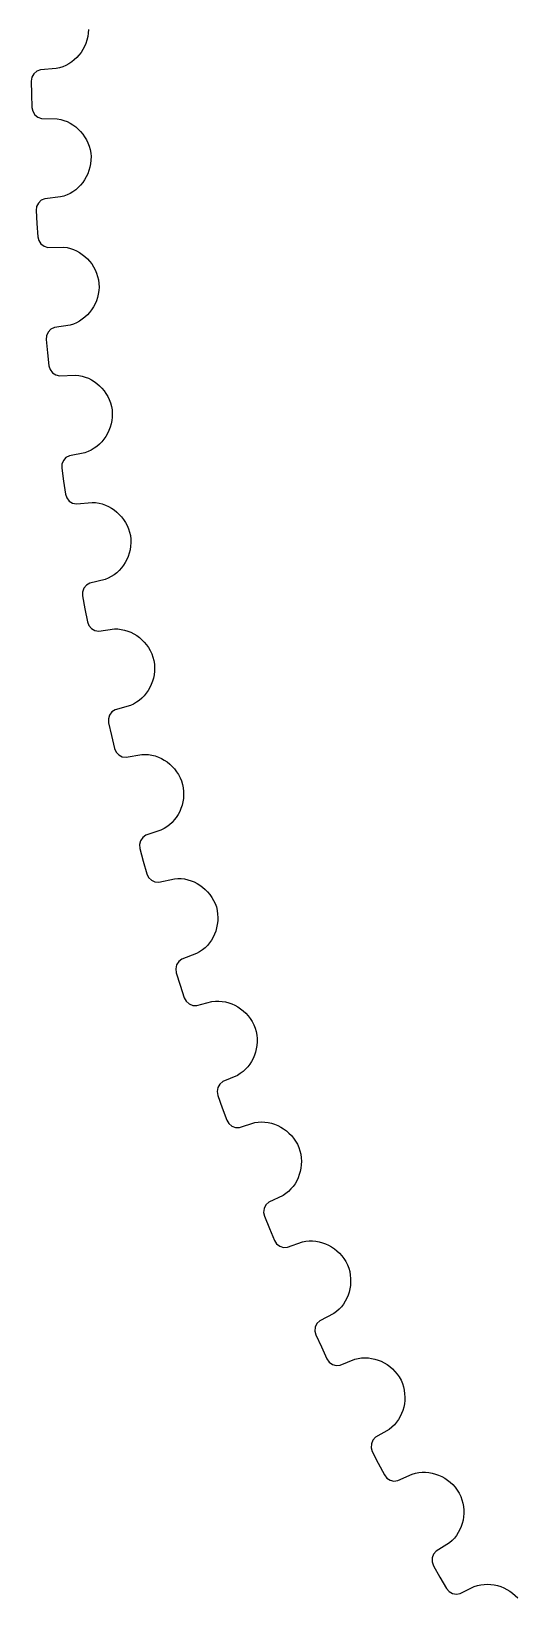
# Model space of a CAD drawing. Header units: metres. Extents: x -120 to 120, y -120 to 120.
# Drawn here: x -120.4 to -101.7, y -60.2 to -0.1 of the extents above; entities that cross this region are included whole.
import ezdxf

# ---------------------------------------------------------------- set-up
doc = ezdxf.new("R2010")
doc.units = ezdxf.units.M

msp = doc.modelspace()

# ---------------------------------------------------------------- linework, layer by layer
for p, q in [((-118.171, 0.00018), (-118.181, -0.13823)), ((-118.276, -0.5312), (-118.328, -0.65292)), ((-118.234, -0.40449), (-118.276, -0.5312)), ((-118.202, -0.27331), (-118.234, -0.40449)), ((-118.181, -0.13823), (-118.202, -0.27331)), ((-118.717, -1.16693), (-118.817, -1.24694)), ((-118.623, -1.07857), (-118.717, -1.16693)), ((-118.537, -0.98245), (-118.623, -1.07857)), ((-118.459, -0.87909), (-118.537, -0.98245)), ((-118.389, -0.76906), (-118.459, -0.87909)), ((-118.328, -0.65292), (-118.389, -0.76906)), ((-120.269, -1.69923), (-120.343, -1.83327)), ((-120.156, -1.59933), (-120.269, -1.69923)), ((-120.014, -1.54463), (-120.156, -1.59933)), ((-119.409, -1.50264), (-120.014, -1.54463)), ((-119.28, -1.4726), (-119.409, -1.50264)), ((-119.156, -1.43146), (-119.28, -1.4726)), ((-119.037, -1.37976), (-119.156, -1.43146)), ((-118.924, -1.31808), (-119.037, -1.37976)), ((-118.817, -1.24694), (-118.924, -1.31808)), ((-120.343, -1.83327), (-120.368, -1.98203)), ((-120.368, -1.98203), (-120.361, -2.48801)), ((-120.361, -2.48801), (-120.347, -2.99388)), ((-120.347, -2.99388), (-120.316, -3.14148)), ((-120.316, -3.14148), (-120.236, -3.27234)), ((-120.236, -3.27234), (-120.12, -3.3675)), ((-120.12, -3.3675), (-119.976, -3.41628)), ((-119.976, -3.41628), (-119.369, -3.43321)), ((-119.369, -3.43321), (-119.239, -3.45797)), ((-119.239, -3.45797), (-119.114, -3.49401)), ((-119.114, -3.49401), (-118.993, -3.5408)), ((-118.993, -3.5408), (-118.877, -3.5978)), ((-118.877, -3.5978), (-118.767, -3.66447)), ((-118.767, -3.66447), (-118.664, -3.74027)), ((-118.664, -3.74027), (-118.566, -3.82469)), ((-118.566, -3.82469), (-118.476, -3.91716)), ((-118.476, -3.91716), (-118.394, -4.01718)), ((-118.394, -4.01718), (-118.32, -4.12418)), ((-118.32, -4.12418), (-118.254, -4.23767)), ((-118.254, -4.23767), (-118.197, -4.35707)), ((-118.197, -4.35707), (-118.15, -4.48185)), ((-118.15, -4.48185), (-118.113, -4.61151)), ((-118.113, -4.61151), (-118.086, -4.74549)), ((-118.086, -4.74549), (-118.07, -4.88325)), ((-118.116, -5.29017), (-118.153, -5.41851)), ((-118.09, -5.15779), (-118.116, -5.29017)), ((-118.075, -5.02195), (-118.09, -5.15779)), ((-118.07, -4.88325), (-118.075, -5.02195)), ((-118.477, -5.97974), (-118.567, -6.07189)), ((-118.395, -5.88014), (-118.477, -5.97974)), ((-118.321, -5.77365), (-118.395, -5.88014)), ((-118.256, -5.66082), (-118.321, -5.77365)), ((-118.2, -5.54226), (-118.256, -5.66082)), ((-118.153, -5.41851), (-118.2, -5.54226)), ((-119.988, -6.56342), (-120.096, -6.66789)), ((-119.848, -6.50289), (-119.988, -6.56342)), ((-119.245, -6.43593), (-119.848, -6.50289)), ((-119.117, -6.40059), (-119.245, -6.43593)), ((-118.995, -6.35436), (-119.117, -6.40059)), ((-118.879, -6.29779), (-118.995, -6.35436)), ((-118.768, -6.23149), (-118.879, -6.29779)), ((-118.664, -6.15599), (-118.768, -6.23149)), ((-118.567, -6.07189), (-118.664, -6.15599)), ((-120.165, -6.80488), (-120.184, -6.95456)), ((-120.184, -6.95456), (-120.155, -7.45978)), ((-120.096, -6.66789), (-120.165, -6.80488)), ((-120.155, -7.45978), (-120.121, -7.96468)), ((-120.121, -7.96468), (-120.083, -8.11085)), ((-120.083, -8.11085), (-119.999, -8.23831)), ((-119.999, -8.23831), (-119.878, -8.32857)), ((-119.878, -8.32857), (-119.732, -8.37134)), ((-119.732, -8.37134), (-119.125, -8.36319)), ((-119.125, -8.36319), (-118.994, -8.38257)), ((-118.994, -8.38257), (-118.868, -8.41339)), ((-118.868, -8.41339), (-118.745, -8.45515)), ((-118.745, -8.45515), (-118.627, -8.50733)), ((-118.627, -8.50733), (-118.514, -8.5694)), ((-118.514, -8.5694), (-118.408, -8.64085)), ((-118.408, -8.64085), (-118.307, -8.72118)), ((-118.307, -8.72118), (-118.213, -8.80985)), ((-118.213, -8.80985), (-118.127, -8.90638)), ((-118.127, -8.90638), (-118.048, -9.01022)), ((-118.048, -9.01022), (-117.978, -9.1209)), ((-117.978, -9.1209), (-117.916, -9.23784)), ((-117.916, -9.23784), (-117.864, -9.36057)), ((-117.864, -9.36057), (-117.821, -9.48858)), ((-117.821, -9.48858), (-117.789, -9.62134)), ((-117.789, -9.62134), (-117.768, -9.75833)), ((-117.797, -10.1668), (-117.828, -10.2966)), ((-117.776, -10.0335), (-117.797, -10.1668)), ((-117.766, -9.89709), (-117.776, -10.0335)), ((-117.768, -9.75833), (-117.766, -9.89709)), ((-118.051, -10.7678), (-118.129, -10.8707)), ((-117.981, -10.6583), (-118.051, -10.7678)), ((-117.921, -10.5429), (-117.981, -10.6583)), ((-117.87, -10.4221), (-117.921, -10.5429)), ((-117.828, -10.2966), (-117.87, -10.4221)), ((-118.877, -11.3582), (-119.477, -11.45)), ((-118.751, -11.3176), (-118.877, -11.3582)), ((-118.631, -11.2664), (-118.751, -11.3176)), ((-118.517, -11.2051), (-118.631, -11.2664)), ((-118.409, -11.1343), (-118.517, -11.2051)), ((-118.308, -11.0545), (-118.409, -11.1343)), ((-118.215, -10.9665), (-118.308, -11.0545)), ((-118.129, -10.8707), (-118.215, -10.9665)), ((-119.781, -11.7649), (-119.794, -11.9152)), ((-119.794, -11.9152), (-119.744, -12.4188)), ((-119.718, -11.6252), (-119.781, -11.7649)), ((-119.614, -11.5163), (-119.718, -11.6252)), ((-119.477, -11.45), (-119.614, -11.5163)), ((-119.744, -12.4188), (-119.689, -12.9219)), ((-119.689, -12.9219), (-119.646, -13.0664)), ((-119.646, -13.0664), (-119.556, -13.1902)), ((-119.556, -13.1902), (-119.431, -13.2754)), ((-119.431, -13.2754), (-119.284, -13.3121)), ((-119.284, -13.3121), (-118.678, -13.2789)), ((-118.678, -13.2789), (-118.546, -13.2929)), ((-118.546, -13.2929), (-118.418, -13.3184)), ((-118.418, -13.3184), (-118.294, -13.3551)), ((-118.294, -13.3551), (-118.174, -13.4023)), ((-118.174, -13.4023), (-118.059, -13.4597)), ((-118.059, -13.4597), (-117.949, -13.5267)), ((-117.949, -13.5267), (-117.846, -13.6028)), ((-117.846, -13.6028), (-117.748, -13.6875)), ((-117.748, -13.6875), (-117.658, -13.7804)), ((-117.658, -13.7804), (-117.575, -13.8809)), ((-117.575, -13.8809), (-117.5, -13.9885)), ((-117.5, -13.9885), (-117.434, -14.1028)), ((-117.434, -14.1028), (-117.376, -14.2233)), ((-117.376, -14.2233), (-117.329, -14.3494)), ((-117.329, -14.3494), (-117.291, -14.4808)), ((-117.276, -15.0261), (-117.302, -15.157)), ((-117.291, -14.4808), (-117.264, -14.6167)), ((-117.261, -14.892), (-117.276, -15.0261)), ((-117.264, -14.6167), (-117.257, -14.7553)), ((-117.257, -14.7553), (-117.261, -14.892)), ((-117.505, -15.637), (-117.579, -15.7431)), ((-117.44, -15.5248), (-117.505, -15.637)), ((-117.385, -15.407), (-117.44, -15.5248)), ((-117.338, -15.2842), (-117.385, -15.407)), ((-117.302, -15.157), (-117.338, -15.2842)), ((-118.182, -16.2154), (-118.306, -16.2611)), ((-118.064, -16.1592), (-118.182, -16.2154)), ((-117.953, -16.0932), (-118.064, -16.1592)), ((-117.848, -16.018), (-117.953, -16.0932)), ((-117.75, -15.9342), (-117.848, -16.018)), ((-117.66, -15.8423), (-117.75, -15.9342)), ((-117.579, -15.7431), (-117.66, -15.8423)), ((-119.192, -16.7047), (-119.199, -16.8555)), ((-119.135, -16.5626), (-119.192, -16.7047)), ((-119.036, -16.4495), (-119.135, -16.5626)), ((-118.902, -16.3776), (-119.036, -16.4495)), ((-118.306, -16.2611), (-118.902, -16.3776)), ((-119.199, -16.8555), (-119.128, -17.3566)), ((-119.128, -17.3566), (-119.053, -17.857)), ((-119.053, -17.857), (-119.004, -17.9996)), ((-119.004, -17.9996), (-118.908, -18.1196)), ((-118.908, -18.1196), (-118.781, -18.1996)), ((-118.781, -18.1996), (-118.632, -18.2301)), ((-118.632, -18.2301), (-118.028, -18.1719)), ((-118.028, -18.1719), (-117.896, -18.1804)), ((-117.896, -18.1804), (-117.767, -18.2007)), ((-117.767, -18.2007), (-117.641, -18.2321)), ((-117.641, -18.2321), (-117.519, -18.2744)), ((-117.519, -18.2744), (-117.402, -18.327)), ((-117.402, -18.327), (-117.29, -18.3894)), ((-117.29, -18.3894), (-117.183, -18.4611)), ((-117.183, -18.4611), (-117.082, -18.5417)), ((-117.082, -18.5417), (-116.988, -18.6308)), ((-116.988, -18.6308), (-116.901, -18.7278)), ((-116.901, -18.7278), (-116.822, -18.8323)), ((-116.822, -18.8323), (-116.751, -18.9437)), ((-116.751, -18.9437), (-116.688, -19.0617)), ((-116.688, -19.0617), (-116.635, -19.1858)), ((-116.635, -19.1858), (-116.592, -19.3154)), ((-116.592, -19.3154), (-116.56, -19.4502)), ((-116.56, -19.4502), (-116.547, -19.5883)), ((-116.545, -19.7251), (-116.555, -19.8597)), ((-116.547, -19.5883), (-116.545, -19.7251)), ((-116.698, -20.3648), (-116.758, -20.4796)), ((-116.648, -20.2447), (-116.698, -20.3648)), ((-116.607, -20.1201), (-116.648, -20.2447)), ((-116.576, -19.9916), (-116.607, -20.1201)), ((-116.555, -19.8597), (-116.576, -19.9916)), ((-117.295, -21.0244), (-117.411, -21.0854)), ((-117.187, -20.9538), (-117.295, -21.0244)), ((-117.085, -20.8744), (-117.187, -20.9538)), ((-116.991, -20.7866), (-117.085, -20.8744)), ((-116.905, -20.6911), (-116.991, -20.7866)), ((-116.828, -20.5886), (-116.905, -20.6911)), ((-116.758, -20.4796), (-116.828, -20.5886)), ((-118.349, -21.4717), (-118.4, -21.6161)), ((-118.4, -21.6161), (-118.4, -21.767)), ((-118.254, -21.3546), (-118.349, -21.4717)), ((-118.123, -21.2772), (-118.254, -21.3546)), ((-117.533, -21.1362), (-118.123, -21.2772)), ((-117.411, -21.0854), (-117.533, -21.1362)), ((-118.4, -21.767), (-118.309, -22.2648)), ((-118.309, -22.2648), (-118.213, -22.7616)), ((-118.213, -22.7616), (-118.158, -22.902)), ((-118.158, -22.902), (-118.058, -23.018)), ((-118.058, -23.018), (-117.927, -23.0926)), ((-117.927, -23.0926), (-117.777, -23.117)), ((-117.777, -23.117), (-117.176, -23.0339)), ((-117.176, -23.0339), (-117.044, -23.0369)), ((-117.044, -23.0369), (-116.914, -23.0518)), ((-116.914, -23.0518), (-116.787, -23.0781)), ((-116.787, -23.0781), (-116.664, -23.1153)), ((-116.664, -23.1153), (-116.544, -23.1629)), ((-116.544, -23.1629), (-116.43, -23.2206)), ((-116.43, -23.2206), (-116.32, -23.2879)), ((-116.32, -23.2879), (-116.216, -23.3643)), ((-116.216, -23.3643), (-116.118, -23.4494)), ((-116.118, -23.4494), (-116.027, -23.5427)), ((-116.027, -23.5427), (-115.944, -23.6438)), ((-115.944, -23.6438), (-115.868, -23.7523)), ((-115.868, -23.7523), (-115.801, -23.8676)), ((-115.801, -23.8676), (-115.743, -23.9894)), ((-115.743, -23.9894), (-115.695, -24.1171)), ((-115.695, -24.1171), (-115.656, -24.2504)), ((-115.656, -24.2504), (-115.638, -24.3879)), ((-115.635, -24.6594), (-115.65, -24.792)), ((-115.638, -24.3879), (-115.631, -24.5244)), ((-115.631, -24.5244), (-115.635, -24.6594)), ((-115.757, -25.1699), (-115.812, -25.2871)), ((-115.711, -25.0479), (-115.757, -25.1699)), ((-115.675, -24.9217), (-115.711, -25.0479)), ((-115.65, -24.792), (-115.675, -24.9217)), ((-116.326, -25.8537), (-116.439, -25.9194)), ((-116.221, -25.7787), (-116.326, -25.8537)), ((-116.123, -25.6951), (-116.221, -25.7787)), ((-116.032, -25.6035), (-116.123, -25.6951)), ((-115.95, -25.5045), (-116.032, -25.6035)), ((-115.877, -25.3989), (-115.95, -25.5045)), ((-115.812, -25.2871), (-115.877, -25.3989)), ((-117.361, -26.3441), (-117.406, -26.4905)), ((-117.271, -26.2232), (-117.361, -26.3441)), ((-117.143, -26.1405), (-117.271, -26.2232)), ((-116.559, -25.9752), (-117.143, -26.1405)), ((-116.439, -25.9194), (-116.559, -25.9752)), ((-117.406, -26.4905), (-117.4, -26.6413)), ((-117.4, -26.6413), (-117.288, -27.1349)), ((-117.288, -27.1349), (-117.172, -27.6273)), ((-117.172, -27.6273), (-117.111, -27.7653)), ((-117.111, -27.7653), (-117.006, -27.8771)), ((-117.006, -27.8771), (-116.872, -27.9463)), ((-116.872, -27.9463), (-116.721, -27.9644)), ((-116.721, -27.9644), (-116.124, -27.8565)), ((-116.124, -27.8565), (-115.992, -27.8541)), ((-115.992, -27.8541), (-115.862, -27.8636)), ((-115.862, -27.8636), (-115.734, -27.8846)), ((-115.734, -27.8846), (-115.609, -27.9167)), ((-115.609, -27.9167), (-115.488, -27.9594)), ((-115.488, -27.9594), (-115.37, -28.0123)), ((-115.37, -28.0123), (-115.258, -28.0749)), ((-115.258, -28.0749), (-115.151, -28.147)), ((-115.151, -28.147), (-115.05, -28.228)), ((-115.05, -28.228), (-114.955, -28.3174)), ((-114.955, -28.3174), (-114.868, -28.415)), ((-114.868, -28.415), (-114.788, -28.5202)), ((-114.788, -28.5202), (-114.716, -28.6327)), ((-114.716, -28.6327), (-114.653, -28.7519)), ((-114.653, -28.7519), (-114.599, -28.8776)), ((-114.599, -28.8776), (-114.555, -29.0092)), ((-114.555, -29.0092), (-114.531, -29.1458)), ((-114.531, -29.1458), (-114.518, -29.2819)), ((-114.517, -29.4169), (-114.527, -29.55)), ((-114.518, -29.2819), (-114.517, -29.4169)), ((-114.668, -30.0515), (-114.728, -30.1658)), ((-114.618, -29.9321), (-114.668, -30.0515)), ((-114.577, -29.8083), (-114.618, -29.9321)), ((-114.547, -29.6807), (-114.577, -29.8083)), ((-114.527, -29.55), (-114.547, -29.6807)), ((-115.159, -30.6388), (-115.269, -30.7091)), ((-115.056, -30.5595), (-115.159, -30.6388)), ((-114.962, -30.4719), (-115.056, -30.5595)), ((-114.875, -30.3766), (-114.962, -30.4719)), ((-114.797, -30.2744), (-114.875, -30.3766)), ((-114.728, -30.1658), (-114.797, -30.2744)), ((-116.172, -31.1715), (-116.211, -31.3197)), ((-116.087, -31.047), (-116.172, -31.1715)), ((-115.963, -30.9591), (-116.087, -31.047)), ((-115.386, -30.7698), (-115.963, -30.9591)), ((-115.269, -30.7091), (-115.386, -30.7698)), ((-116.211, -31.3197), (-116.199, -31.4701)), ((-116.199, -31.4701), (-116.067, -31.9586)), ((-116.067, -31.9586), (-115.93, -32.4458)), ((-115.93, -32.4458), (-115.863, -32.5812)), ((-115.863, -32.5812), (-115.754, -32.6885)), ((-115.754, -32.6885), (-115.618, -32.7521)), ((-115.618, -32.7521), (-115.466, -32.764)), ((-115.466, -32.764), (-114.873, -32.6315)), ((-114.873, -32.6315), (-114.742, -32.6236)), ((-114.742, -32.6236), (-114.611, -32.6278)), ((-114.611, -32.6278), (-114.482, -32.6435)), ((-114.482, -32.6435), (-114.356, -32.6703)), ((-114.356, -32.6703), (-114.233, -32.708)), ((-114.233, -32.708), (-114.114, -32.756)), ((-114.114, -32.756), (-113.999, -32.814)), ((-113.999, -32.814), (-113.89, -32.8815)), ((-113.89, -32.8815), (-113.785, -32.9583)), ((-113.785, -32.9583), (-113.687, -33.0438)), ((-113.687, -33.0438), (-113.595, -33.1376)), ((-113.595, -33.1376), (-113.511, -33.2395)), ((-113.511, -33.2395), (-113.434, -33.3488)), ((-113.434, -33.3488), (-113.367, -33.4654)), ((-113.367, -33.4654), (-113.308, -33.5887)), ((-113.308, -33.5887), (-113.259, -33.7184)), ((-113.259, -33.7184), (-113.229, -33.8539)), ((-113.229, -33.8539), (-113.21, -33.9894)), ((-113.208, -34.2576), (-113.222, -34.389)), ((-113.21, -33.9894), (-113.203, -34.1242)), ((-113.203, -34.1242), (-113.208, -34.2576)), ((-113.384, -34.8812), (-113.448, -34.9925)), ((-113.329, -34.7645), (-113.384, -34.8812)), ((-113.283, -34.6431), (-113.329, -34.7645)), ((-113.248, -34.5177), (-113.283, -34.6431)), ((-113.222, -34.389), (-113.248, -34.5177)), ((-113.901, -35.4463), (-114.016, -35.5118)), ((-113.794, -35.3715), (-113.901, -35.4463)), ((-113.695, -35.2881), (-113.794, -35.3715)), ((-113.604, -35.1967), (-113.695, -35.2881)), ((-113.522, -35.0979), (-113.604, -35.1967)), ((-113.448, -34.9925), (-113.522, -35.0979)), ((-114.784, -35.9457), (-114.817, -36.0953)), ((-114.705, -35.8178), (-114.784, -35.9457)), ((-114.584, -35.7248), (-114.705, -35.8178)), ((-114.016, -35.5118), (-114.584, -35.7248)), ((-114.817, -36.0953), (-114.799, -36.2451)), ((-114.799, -36.2451), (-114.647, -36.7278)), ((-114.647, -36.7278), (-114.49, -37.2089)), ((-114.49, -37.2089), (-114.418, -37.3414)), ((-114.418, -37.3414), (-114.304, -37.4441)), ((-114.304, -37.4441), (-114.165, -37.502)), ((-114.165, -37.502), (-114.013, -37.5076)), ((-114.013, -37.5076), (-113.427, -37.3508)), ((-113.427, -37.3508), (-113.295, -37.3375)), ((-113.295, -37.3375), (-113.165, -37.3362)), ((-113.165, -37.3362), (-113.036, -37.3466)), ((-113.036, -37.3466), (-112.909, -37.3682)), ((-112.909, -37.3682), (-112.784, -37.4007)), ((-112.784, -37.4007), (-112.663, -37.4438)), ((-112.663, -37.4438), (-112.546, -37.497)), ((-112.546, -37.497), (-112.433, -37.5599)), ((-112.433, -37.5599), (-112.326, -37.6323)), ((-112.326, -37.6323), (-112.224, -37.7136)), ((-112.224, -37.7136), (-112.129, -37.8036)), ((-112.129, -37.8036), (-112.04, -37.9019)), ((-112.04, -37.9019), (-111.959, -38.008)), ((-111.959, -38.008), (-111.887, -38.1217)), ((-111.887, -38.1217), (-111.823, -38.2425)), ((-111.823, -38.2425), (-111.769, -38.37)), ((-111.769, -38.37), (-111.733, -38.5041)), ((-111.733, -38.5041), (-111.709, -38.6388)), ((-111.705, -39.0385), (-111.725, -39.1682)), ((-111.709, -38.6388), (-111.697, -38.7732)), ((-111.695, -38.9066), (-111.705, -39.0385)), ((-111.697, -38.7732), (-111.695, -38.9066)), ((-111.905, -39.6509), (-111.974, -39.7592)), ((-111.845, -39.5369), (-111.905, -39.6509)), ((-111.795, -39.4181), (-111.845, -39.5369)), ((-111.755, -39.2949), (-111.795, -39.4181)), ((-111.725, -39.1682), (-111.755, -39.2949)), ((-112.451, -40.1932), (-113.01, -40.4295)), ((-112.339, -40.123), (-112.451, -40.1932)), ((-112.235, -40.0438), (-112.339, -40.123)), ((-112.14, -39.9564), (-112.235, -40.0438)), ((-112.053, -39.8613), (-112.14, -39.9564)), ((-111.974, -39.7592), (-112.053, -39.8613)), ((-113.201, -40.6584), (-113.227, -40.8093)), ((-113.227, -40.8093), (-113.203, -40.9582)), ((-113.127, -40.5274), (-113.201, -40.6584)), ((-113.01, -40.4295), (-113.127, -40.5274)), ((-113.203, -40.9582), (-113.031, -41.4342)), ((-113.031, -41.4342), (-112.855, -41.9084)), ((-112.855, -41.9084), (-112.777, -42.0378)), ((-112.777, -42.0378), (-112.659, -42.1358)), ((-112.366, -42.1872), (-111.786, -42.0062)), ((-111.786, -42.0062), (-111.656, -41.9875)), ((-111.656, -41.9875), (-111.525, -41.9808)), ((-111.525, -41.9808), (-111.396, -41.9859)), ((-111.396, -41.9859), (-111.268, -42.0022)), ((-111.268, -42.0022), (-111.142, -42.0296)), ((-111.142, -42.0296), (-111.02, -42.0676)), ((-111.02, -42.0676), (-110.9, -42.1159)), ((-112.659, -42.1358), (-112.518, -42.1879)), ((-112.518, -42.1879), (-112.366, -42.1872)), ((-110.9, -42.1159), (-110.785, -42.1742)), ((-110.785, -42.1742), (-110.675, -42.242)), ((-110.675, -42.242), (-110.57, -42.3191)), ((-110.57, -42.3191), (-110.471, -42.4051)), ((-110.471, -42.4051), (-110.378, -42.4996)), ((-110.378, -42.4996), (-110.293, -42.6023)), ((-110.293, -42.6023), (-110.216, -42.7128)), ((-110.216, -42.7128), (-110.147, -42.8309)), ((-110.147, -42.8309), (-110.087, -42.956)), ((-110.087, -42.956), (-110.046, -43.0886)), ((-110.046, -43.0886), (-110.017, -43.2221)), ((-110.017, -43.2221), (-109.999, -43.3559)), ((-110.035, -43.8796), (-110.071, -44.0043)), ((-110.01, -43.7517), (-110.035, -43.8796)), ((-109.996, -43.6214), (-110.01, -43.7517)), ((-109.999, -43.3559), (-109.992, -43.4892)), ((-109.992, -43.4892), (-109.996, -43.6214)), ((-110.31, -44.4578), (-110.393, -44.5564)), ((-110.236, -44.3526), (-110.31, -44.4578)), ((-110.171, -44.2415), (-110.236, -44.3526)), ((-110.116, -44.1252), (-110.171, -44.2415)), ((-110.071, -44.0043), (-110.116, -44.1252)), ((-111.243, -45.0651), (-111.355, -45.1677)), ((-110.694, -44.8059), (-111.243, -45.0651)), ((-110.585, -44.7311), (-110.694, -44.8059)), ((-110.484, -44.6477), (-110.585, -44.7311)), ((-110.393, -44.5564), (-110.484, -44.6477)), ((-111.424, -45.3017), (-111.444, -45.4535)), ((-111.444, -45.4535), (-111.414, -45.6013)), ((-111.355, -45.1677), (-111.424, -45.3017)), ((-111.414, -45.6013), (-111.222, -46.0698)), ((-111.222, -46.0698), (-111.026, -46.5363)), ((-111.026, -46.5363), (-110.943, -46.6624)), ((-110.943, -46.6624), (-110.822, -46.7554)), ((-110.822, -46.7554), (-110.678, -46.8016)), ((-110.678, -46.8016), (-110.526, -46.7946)), ((-110.526, -46.7946), (-109.955, -46.5899)), ((-109.955, -46.5899), (-109.825, -46.5658)), ((-109.825, -46.5658), (-109.695, -46.5537)), ((-109.695, -46.5537), (-109.566, -46.5534)), ((-109.566, -46.5534), (-109.437, -46.5645)), ((-109.437, -46.5645), (-109.311, -46.5867)), ((-109.311, -46.5867), (-109.186, -46.6196)), ((-109.186, -46.6196), (-109.065, -46.6629)), ((-109.065, -46.6629), (-108.948, -46.7163)), ((-108.948, -46.7163), (-108.835, -46.7796)), ((-108.835, -46.7796), (-108.726, -46.8522)), ((-108.726, -46.8522), (-108.624, -46.934)), ((-108.624, -46.934), (-108.528, -47.0247)), ((-108.528, -47.0247), (-108.438, -47.1237)), ((-108.438, -47.1237), (-108.357, -47.231)), ((-108.357, -47.231), (-108.283, -47.3461)), ((-108.283, -47.3461), (-108.218, -47.4687)), ((-108.218, -47.4687), (-108.172, -47.5995)), ((-108.172, -47.5995), (-108.137, -47.7317)), ((-108.137, -47.7317), (-108.113, -47.8646)), ((-108.113, -47.8646), (-108.101, -47.9975)), ((-108.101, -47.9975), (-108.099, -48.1297)), ((-108.198, -48.638), (-108.249, -48.7565)), ((-108.158, -48.5154), (-108.198, -48.638)), ((-108.128, -48.3894), (-108.158, -48.5154)), ((-108.108, -48.2605), (-108.128, -48.3894)), ((-108.099, -48.1297), (-108.108, -48.2605)), ((-108.642, -49.2629), (-108.748, -49.3421)), ((-108.545, -49.1754), (-108.642, -49.2629)), ((-108.457, -49.0803), (-108.545, -49.1754)), ((-108.378, -48.9784), (-108.457, -49.0803)), ((-108.309, -48.8702), (-108.378, -48.9784)), ((-108.249, -48.7565), (-108.309, -48.8702)), ((-109.457, -49.8676), (-109.471, -50.0201)), ((-109.394, -49.7309), (-109.457, -49.8676)), ((-109.285, -49.6237), (-109.394, -49.7309)), ((-108.748, -49.3421), (-109.285, -49.6237)), ((-109.471, -50.0201), (-109.434, -50.1665)), ((-109.434, -50.1665), (-109.224, -50.6267)), ((-109.224, -50.6267), (-109.008, -51.0847)), ((-109.008, -51.0847), (-108.92, -51.2073)), ((-108.498, -51.3222), (-107.936, -51.094)), ((-107.936, -51.094), (-107.807, -51.0645)), ((-107.807, -51.0645), (-107.678, -51.0471)), ((-107.678, -51.0471), (-107.548, -51.0415)), ((-107.548, -51.0415), (-107.419, -51.0472)), ((-107.419, -51.0472), (-107.292, -51.0641)), ((-107.292, -51.0641), (-107.166, -51.0919)), ((-107.166, -51.0919), (-107.044, -51.1302)), ((-107.044, -51.1302), (-106.924, -51.1787)), ((-108.92, -51.2073), (-108.795, -51.2952)), ((-108.795, -51.2952), (-108.65, -51.3355)), ((-108.65, -51.3355), (-108.498, -51.3222)), ((-106.924, -51.1787), (-106.808, -51.2372)), ((-106.808, -51.2372), (-106.697, -51.3053)), ((-106.697, -51.3053), (-106.592, -51.3828)), ((-106.592, -51.3828), (-106.492, -51.4694)), ((-106.492, -51.4694), (-106.398, -51.5647)), ((-106.398, -51.5647), (-106.312, -51.6685)), ((-106.312, -51.6685), (-106.234, -51.7805)), ((-106.234, -51.7805), (-106.164, -51.9003)), ((-106.164, -51.9003), (-106.112, -52.029)), ((-106.112, -52.029), (-106.072, -52.1596)), ((-106.072, -52.1596), (-106.043, -52.2914)), ((-106.043, -52.2914), (-106.025, -52.4237)), ((-106.036, -52.8164), (-106.061, -52.9436)), ((-106.022, -52.6869), (-106.036, -52.8164)), ((-106.025, -52.4237), (-106.018, -52.5558)), ((-106.018, -52.5558), (-106.022, -52.6869)), ((-106.336, -53.5204), (-106.42, -53.619)), ((-106.262, -53.4152), (-106.336, -53.5204)), ((-106.197, -53.3043), (-106.262, -53.4152)), ((-106.141, -53.1882), (-106.197, -53.3043)), ((-106.096, -53.0678), (-106.141, -53.1882)), ((-106.061, -52.9436), (-106.096, -53.0678)), ((-107.141, -54.0975), (-107.245, -54.2091)), ((-106.616, -53.7939), (-107.141, -54.0975)), ((-106.513, -53.7104), (-106.616, -53.7939)), ((-106.42, -53.619), (-106.513, -53.7104)), ((-107.302, -54.3483), (-107.31, -54.5013)), ((-107.31, -54.5013), (-107.267, -54.646)), ((-107.245, -54.2091), (-107.302, -54.3483)), ((-107.267, -54.646), (-107.038, -55.0971)), ((-107.038, -55.0971), (-106.804, -55.5459)), ((-106.804, -55.5459), (-106.711, -55.6647)), ((-106.711, -55.6647), (-106.582, -55.7473)), ((-106.582, -55.7473), (-106.436, -55.7816)), ((-106.436, -55.7816), (-106.285, -55.762)), ((-106.285, -55.762), (-105.732, -55.5108)), ((-105.732, -55.5108), (-105.605, -55.476)), ((-105.605, -55.476), (-105.476, -55.4533)), ((-105.476, -55.4533), (-105.347, -55.4423)), ((-105.347, -55.4423), (-105.218, -55.4427)), ((-105.218, -55.4427), (-105.09, -55.4543)), ((-105.09, -55.4543), (-104.964, -55.4769)), ((-104.964, -55.4769), (-104.839, -55.51)), ((-104.839, -55.51), (-104.718, -55.5536)), ((-104.718, -55.5536), (-104.6, -55.6073)), ((-104.6, -55.6073), (-104.486, -55.6708)), ((-104.486, -55.6708), (-104.377, -55.7438)), ((-104.377, -55.7438), (-104.274, -55.8262)), ((-104.274, -55.8262), (-104.177, -55.9176)), ((-104.177, -55.9176), (-104.086, -56.0177)), ((-104.086, -56.0177), (-104.003, -56.1263)), ((-104.003, -56.1263), (-103.929, -56.2432)), ((-103.929, -56.2432), (-103.872, -56.3697)), ((-103.872, -56.3697), (-103.826, -56.4985)), ((-103.826, -56.4985), (-103.791, -56.629)), ((-103.791, -56.629), (-103.768, -56.7604)), ((-103.768, -56.7604), (-103.755, -56.8921)), ((-103.754, -57.0232), (-103.763, -57.1532)), ((-103.755, -56.8921), (-103.754, -57.0232)), ((-103.903, -57.6473), (-103.963, -57.7609)), ((-103.853, -57.5291), (-103.903, -57.6473)), ((-103.812, -57.4069), (-103.853, -57.5291)), ((-103.782, -57.2813), (-103.812, -57.4069)), ((-103.763, -57.1532), (-103.782, -57.2813)), ((-104.302, -58.1539), (-104.814, -58.4789)), ((-104.203, -58.0662), (-104.302, -58.1539)), ((-104.113, -57.971), (-104.203, -58.0662)), ((-104.034, -57.869), (-104.113, -57.971)), ((-103.963, -57.7609), (-104.034, -57.869)), ((-104.965, -58.7361), (-104.966, -58.8893)), ((-104.966, -58.8893), (-104.917, -59.0322)), ((-104.913, -58.5947), (-104.965, -58.7361)), ((-104.814, -58.4789), (-104.913, -58.5947)), ((-104.917, -59.0322), (-104.67, -59.4734)), ((-104.67, -59.4734), (-104.418, -59.9121)), ((-104.418, -59.9121), (-104.32, -60.027)), ((-104.32, -60.027), (-104.187, -60.1042)), ((-104.187, -60.1042), (-104.039, -60.1323)), ((-104.039, -60.1323), (-103.889, -60.1066)), ((-103.889, -60.1066), (-103.348, -59.8327)), ((-103.348, -59.8327), (-103.222, -59.7928)), ((-103.222, -59.7928), (-103.094, -59.7647)), ((-103.094, -59.7647), (-102.966, -59.7484)), ((-102.966, -59.7484), (-102.837, -59.7435)), ((-102.837, -59.7435), (-102.709, -59.7498)), ((-102.709, -59.7498), (-102.581, -59.7671)), ((-102.581, -59.7671), (-102.456, -59.7951)), ((-102.456, -59.7951), (-102.333, -59.8336)), ((-102.333, -59.8336), (-102.213, -59.8823)), ((-102.213, -59.8823), (-102.096, -59.9411)), ((-102.096, -59.9411), (-101.984, -60.0096)), ((-101.984, -60.0096), (-101.878, -60.0876)), ((-101.878, -60.0876), (-101.777, -60.1749)), ((-101.777, -60.1749), (-101.682, -60.2712))]:
    msp.add_line(p, q)

doc.saveas('drawing.dxf')
